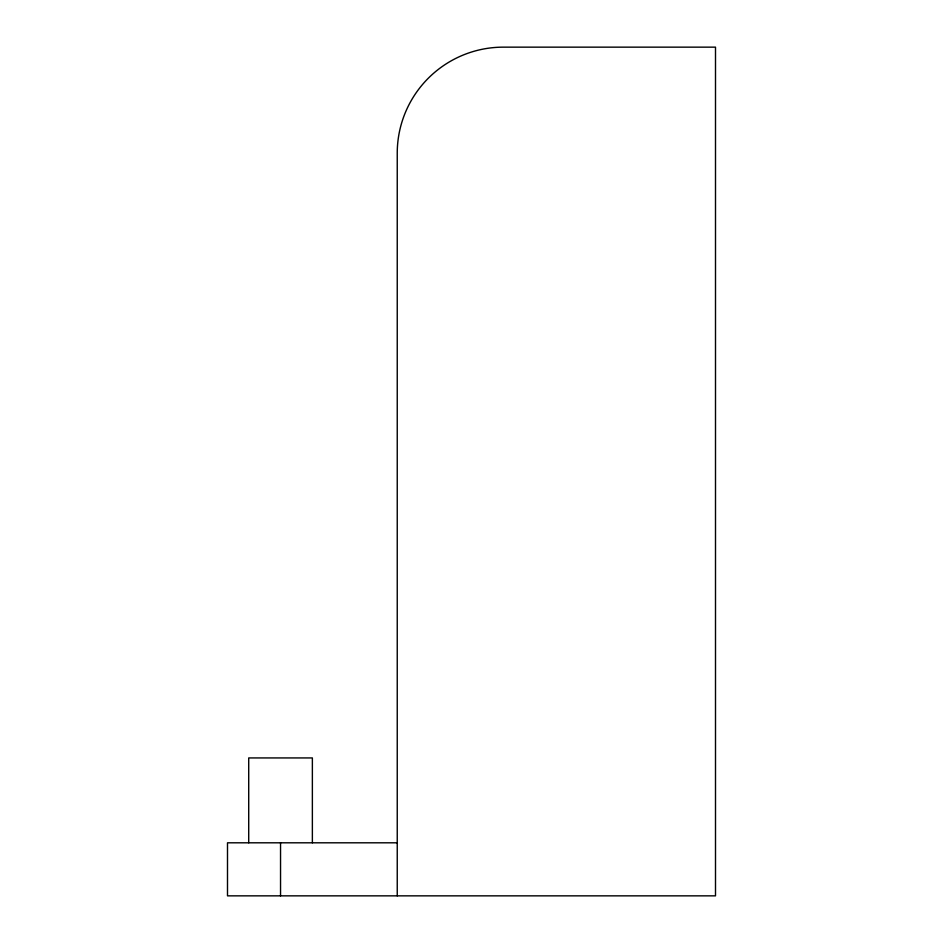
<?xml version="1.0" encoding="UTF-8"?>
<svg xmlns="http://www.w3.org/2000/svg" width="943" height="943" viewBox="0 0 943 943"><rect width="100%" height="100%" fill="white"/><g stroke="black" fill="none" stroke-linecap="round" stroke-linejoin="round"><path stroke-width="1.41" d="M397.239 842.806L227.499 842.806L227.499 895.85L715.501 895.85L715.501 47.15L503.326 47.15A106.087 106.087 0 0 0 397.239 153.237L397.239 895.85M312.369 842.806L312.369 757.936L248.716 757.936L248.716 842.806M280.543 842.806L280.543 895.85"/></g></svg>
